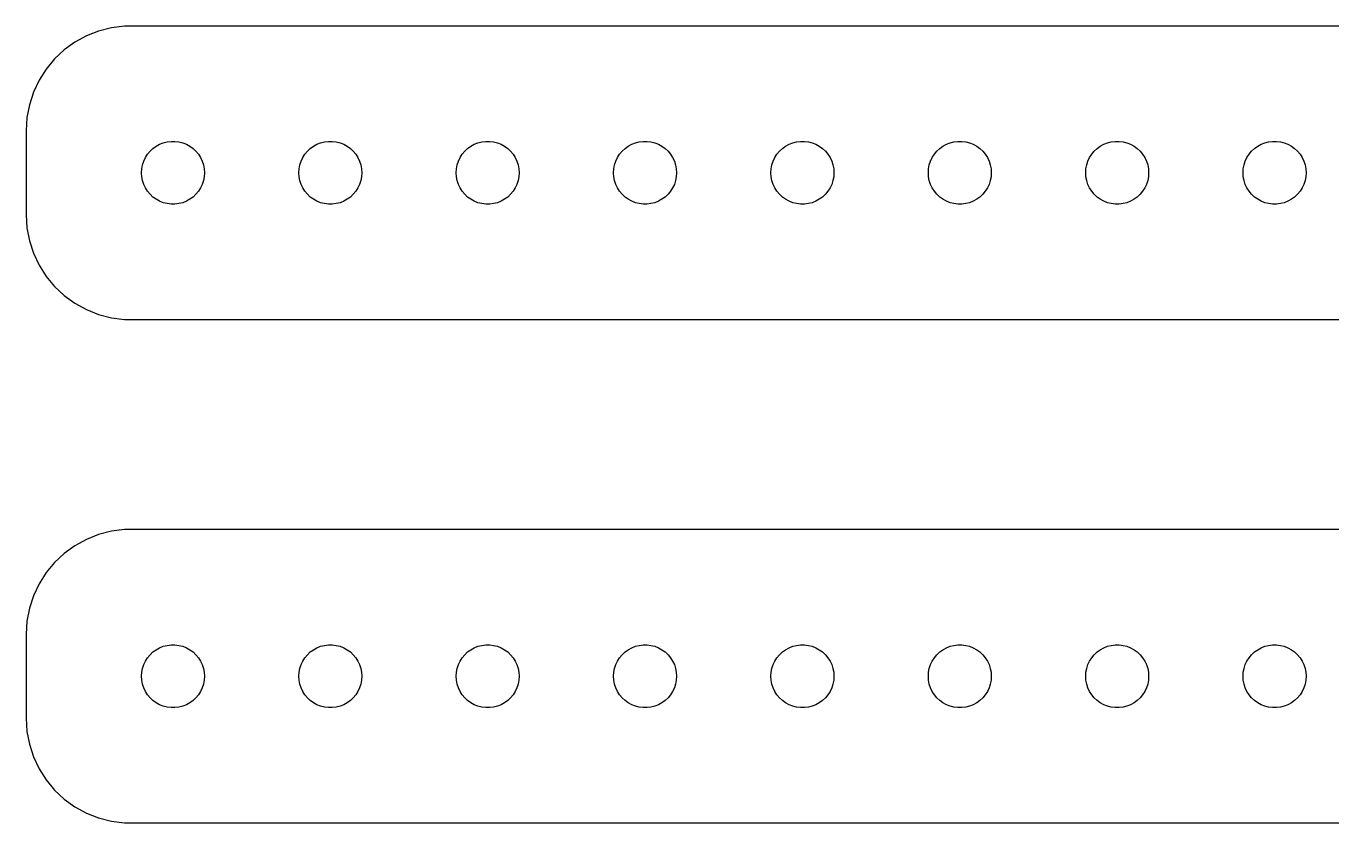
# Model space of a CAD drawing. Header units: metres. Extents: x -247 to 247, y 41 to 79.
# Drawn here: x -247 to -184.8, y 41 to 79 of the extents above; entities that cross this region are included whole.
import ezdxf

# ---------------------------------------------------------------- set-up
doc = ezdxf.new("R2010")
doc.units = ezdxf.units.M

msp = doc.modelspace()

# ---------------------------------------------------------------- linework, layer by layer
for p, q in [((-244.129, 78.5241), (-244.679, 78.2216)), ((-243.545, 78.7553), (-244.129, 78.5241)), ((-242.937, 78.9114), (-243.545, 78.7553)), ((-242.314, 78.9901), (-242.937, 78.9114)), ((242.314, 78.9901), (-242.314, 78.9901)), ((-245.187, 77.8526), (-245.645, 77.4227)), ((-244.679, 78.2216), (-245.187, 77.8526)), ((-245.645, 77.4227), (-246.045, 76.9389)), ((-246.045, 76.9389), (-246.382, 76.4088)), ((-246.382, 76.4088), (-246.649, 75.8406)), ((-246.649, 75.8406), (-246.843, 75.2434)), ((-246.843, 75.2434), (-246.961, 74.6267)), ((-246.961, 74.6267), (-247, 74)), ((-247, 74), (-247, 70)), ((-240.464, 73.4266), (-240.281, 73.4734)), ((-240.281, 73.4734), (-240.094, 73.497)), ((-240.094, 73.497), (-239.906, 73.497)), ((-239.906, 73.497), (-239.719, 73.4734)), ((-239.719, 73.4734), (-239.536, 73.4266)), ((-232.964, 73.4266), (-232.781, 73.4734)), ((-232.781, 73.4734), (-232.594, 73.497)), ((-232.594, 73.497), (-232.406, 73.497)), ((-232.406, 73.497), (-232.219, 73.4734)), ((-232.219, 73.4734), (-232.036, 73.4266)), ((-225.464, 73.4266), (-225.281, 73.4734)), ((-225.281, 73.4734), (-225.094, 73.497)), ((-225.094, 73.497), (-224.906, 73.497)), ((-224.906, 73.497), (-224.719, 73.4734)), ((-224.719, 73.4734), (-224.536, 73.4266)), ((-217.964, 73.4266), (-217.781, 73.4734)), ((-217.781, 73.4734), (-217.594, 73.497)), ((-217.594, 73.497), (-217.406, 73.497)), ((-217.406, 73.497), (-217.219, 73.4734)), ((-217.219, 73.4734), (-217.036, 73.4266)), ((-210.464, 73.4266), (-210.281, 73.4734)), ((-210.281, 73.4734), (-210.094, 73.497)), ((-210.094, 73.497), (-209.906, 73.497)), ((-209.906, 73.497), (-209.719, 73.4734)), ((-209.719, 73.4734), (-209.536, 73.4266)), ((-202.964, 73.4266), (-202.781, 73.4734)), ((-202.781, 73.4734), (-202.594, 73.497)), ((-202.594, 73.497), (-202.406, 73.497)), ((-202.406, 73.497), (-202.219, 73.4734)), ((-202.219, 73.4734), (-202.036, 73.4266)), ((-195.464, 73.4266), (-195.281, 73.4734)), ((-195.281, 73.4734), (-195.094, 73.497)), ((-195.094, 73.497), (-194.906, 73.497)), ((-194.906, 73.497), (-194.719, 73.4734)), ((-194.719, 73.4734), (-194.536, 73.4266)), ((-187.964, 73.4266), (-187.781, 73.4734)), ((-187.781, 73.4734), (-187.594, 73.497)), ((-187.594, 73.497), (-187.406, 73.497)), ((-187.406, 73.497), (-187.219, 73.4734)), ((-187.219, 73.4734), (-187.036, 73.4266)), ((-241.314, 72.7226), (-241.214, 72.8817)), ((-241.214, 72.8817), (-241.093, 73.0268)), ((-241.093, 73.0268), (-240.956, 73.1558)), ((-240.956, 73.1558), (-240.804, 73.2665)), ((-240.804, 73.2665), (-240.639, 73.3572)), ((-240.639, 73.3572), (-240.464, 73.4266)), ((-239.536, 73.4266), (-239.361, 73.3572)), ((-239.361, 73.3572), (-239.196, 73.2665)), ((-239.196, 73.2665), (-239.044, 73.1558)), ((-239.044, 73.1558), (-238.907, 73.0268)), ((-238.907, 73.0268), (-238.786, 72.8817)), ((-238.786, 72.8817), (-238.686, 72.7226)), ((-233.814, 72.7226), (-233.714, 72.8817)), ((-233.714, 72.8817), (-233.593, 73.0268)), ((-233.593, 73.0268), (-233.456, 73.1558)), ((-233.456, 73.1558), (-233.304, 73.2665)), ((-233.304, 73.2665), (-233.139, 73.3572)), ((-233.139, 73.3572), (-232.964, 73.4266)), ((-232.036, 73.4266), (-231.861, 73.3572)), ((-231.861, 73.3572), (-231.696, 73.2665)), ((-231.696, 73.2665), (-231.544, 73.1558)), ((-231.544, 73.1558), (-231.407, 73.0268)), ((-231.407, 73.0268), (-231.286, 72.8817)), ((-231.286, 72.8817), (-231.186, 72.7226)), ((-226.314, 72.7226), (-226.214, 72.8817)), ((-226.214, 72.8817), (-226.093, 73.0268)), ((-226.093, 73.0268), (-225.956, 73.1558)), ((-225.956, 73.1558), (-225.804, 73.2665)), ((-225.804, 73.2665), (-225.639, 73.3572)), ((-225.639, 73.3572), (-225.464, 73.4266)), ((-224.536, 73.4266), (-224.361, 73.3572)), ((-224.361, 73.3572), (-224.196, 73.2665)), ((-224.196, 73.2665), (-224.044, 73.1558)), ((-224.044, 73.1558), (-223.907, 73.0268)), ((-223.907, 73.0268), (-223.786, 72.8817)), ((-223.786, 72.8817), (-223.686, 72.7226)), ((-218.814, 72.7226), (-218.714, 72.8817)), ((-218.714, 72.8817), (-218.593, 73.0268)), ((-218.593, 73.0268), (-218.456, 73.1558)), ((-218.456, 73.1558), (-218.304, 73.2665)), ((-218.304, 73.2665), (-218.139, 73.3572)), ((-218.139, 73.3572), (-217.964, 73.4266)), ((-217.036, 73.4266), (-216.861, 73.3572)), ((-216.861, 73.3572), (-216.696, 73.2665)), ((-216.696, 73.2665), (-216.544, 73.1558)), ((-216.544, 73.1558), (-216.407, 73.0268)), ((-216.407, 73.0268), (-216.286, 72.8817)), ((-216.286, 72.8817), (-216.186, 72.7226)), ((-211.314, 72.7226), (-211.214, 72.8817)), ((-211.214, 72.8817), (-211.093, 73.0268)), ((-211.093, 73.0268), (-210.956, 73.1558)), ((-210.956, 73.1558), (-210.804, 73.2665)), ((-210.804, 73.2665), (-210.639, 73.3572)), ((-210.639, 73.3572), (-210.464, 73.4266)), ((-209.536, 73.4266), (-209.361, 73.3572)), ((-209.361, 73.3572), (-209.196, 73.2665)), ((-209.196, 73.2665), (-209.044, 73.1558)), ((-209.044, 73.1558), (-208.907, 73.0268)), ((-208.907, 73.0268), (-208.786, 72.8817)), ((-208.786, 72.8817), (-208.686, 72.7226)), ((-203.814, 72.7226), (-203.714, 72.8817)), ((-203.714, 72.8817), (-203.593, 73.0268)), ((-203.593, 73.0268), (-203.456, 73.1558)), ((-203.456, 73.1558), (-203.304, 73.2665)), ((-203.304, 73.2665), (-203.139, 73.3572)), ((-203.139, 73.3572), (-202.964, 73.4266)), ((-202.036, 73.4266), (-201.861, 73.3572)), ((-201.861, 73.3572), (-201.696, 73.2665)), ((-201.696, 73.2665), (-201.544, 73.1558)), ((-201.544, 73.1558), (-201.407, 73.0268)), ((-201.407, 73.0268), (-201.286, 72.8817)), ((-201.286, 72.8817), (-201.186, 72.7226)), ((-196.314, 72.7226), (-196.214, 72.8817)), ((-196.214, 72.8817), (-196.093, 73.0268)), ((-196.093, 73.0268), (-195.956, 73.1558)), ((-195.956, 73.1558), (-195.804, 73.2665)), ((-195.804, 73.2665), (-195.639, 73.3572)), ((-195.639, 73.3572), (-195.464, 73.4266)), ((-194.536, 73.4266), (-194.361, 73.3572)), ((-194.361, 73.3572), (-194.196, 73.2665)), ((-194.196, 73.2665), (-194.044, 73.1558)), ((-194.044, 73.1558), (-193.907, 73.0268)), ((-193.907, 73.0268), (-193.786, 72.8817)), ((-193.786, 72.8817), (-193.686, 72.7226)), ((-188.814, 72.7226), (-188.714, 72.8817)), ((-188.714, 72.8817), (-188.593, 73.0268)), ((-188.593, 73.0268), (-188.456, 73.1558)), ((-188.456, 73.1558), (-188.304, 73.2665)), ((-188.304, 73.2665), (-188.139, 73.3572)), ((-188.139, 73.3572), (-187.964, 73.4266)), ((-187.036, 73.4266), (-186.861, 73.3572)), ((-186.861, 73.3572), (-186.696, 73.2665)), ((-186.696, 73.2665), (-186.544, 73.1558)), ((-186.544, 73.1558), (-186.407, 73.0268)), ((-186.407, 73.0268), (-186.286, 72.8817)), ((-186.286, 72.8817), (-186.186, 72.7226)), ((-241.488, 72.188), (-241.453, 72.373)), ((-241.453, 72.373), (-241.395, 72.5522)), ((-241.395, 72.5522), (-241.314, 72.7226)), ((-238.686, 72.7226), (-238.605, 72.5522)), ((-238.605, 72.5522), (-238.547, 72.373)), ((-238.547, 72.373), (-238.512, 72.188)), ((-233.988, 72.188), (-233.953, 72.373)), ((-233.953, 72.373), (-233.895, 72.5522)), ((-233.895, 72.5522), (-233.814, 72.7226)), ((-231.186, 72.7226), (-231.105, 72.5522)), ((-231.105, 72.5522), (-231.047, 72.373)), ((-231.047, 72.373), (-231.012, 72.188)), ((-226.488, 72.188), (-226.453, 72.373)), ((-226.453, 72.373), (-226.395, 72.5522)), ((-226.395, 72.5522), (-226.314, 72.7226)), ((-223.686, 72.7226), (-223.605, 72.5522)), ((-223.605, 72.5522), (-223.547, 72.373)), ((-223.547, 72.373), (-223.512, 72.188)), ((-218.988, 72.188), (-218.953, 72.373)), ((-218.953, 72.373), (-218.895, 72.5522)), ((-218.895, 72.5522), (-218.814, 72.7226)), ((-216.186, 72.7226), (-216.105, 72.5522)), ((-216.105, 72.5522), (-216.047, 72.373)), ((-216.047, 72.373), (-216.012, 72.188)), ((-211.488, 72.188), (-211.453, 72.373)), ((-211.453, 72.373), (-211.395, 72.5522)), ((-211.395, 72.5522), (-211.314, 72.7226)), ((-208.686, 72.7226), (-208.605, 72.5522)), ((-208.605, 72.5522), (-208.547, 72.373)), ((-208.547, 72.373), (-208.512, 72.188)), ((-203.988, 72.188), (-203.953, 72.373)), ((-203.953, 72.373), (-203.895, 72.5522)), ((-203.895, 72.5522), (-203.814, 72.7226)), ((-201.186, 72.7226), (-201.105, 72.5522)), ((-201.105, 72.5522), (-201.047, 72.373)), ((-201.047, 72.373), (-201.012, 72.188)), ((-196.488, 72.188), (-196.453, 72.373)), ((-196.453, 72.373), (-196.395, 72.5522)), ((-196.395, 72.5522), (-196.314, 72.7226)), ((-193.686, 72.7226), (-193.605, 72.5522)), ((-193.605, 72.5522), (-193.547, 72.373)), ((-193.547, 72.373), (-193.512, 72.188)), ((-188.988, 72.188), (-188.953, 72.373)), ((-188.953, 72.373), (-188.895, 72.5522)), ((-188.895, 72.5522), (-188.814, 72.7226)), ((-186.186, 72.7226), (-186.105, 72.5522)), ((-186.105, 72.5522), (-186.047, 72.373)), ((-186.047, 72.373), (-186.012, 72.188)), ((-241.5, 72), (-241.488, 72.188)), ((-241.488, 71.812), (-241.5, 72)), ((-241.453, 71.627), (-241.488, 71.812)), ((-241.395, 71.4478), (-241.453, 71.627)), ((-238.547, 71.627), (-238.605, 71.4478)), ((-238.512, 71.812), (-238.547, 71.627)), ((-238.512, 72.188), (-238.5, 72)), ((-238.5, 72), (-238.512, 71.812)), ((-234, 72), (-233.988, 72.188)), ((-233.988, 71.812), (-234, 72)), ((-233.953, 71.627), (-233.988, 71.812)), ((-233.895, 71.4478), (-233.953, 71.627)), ((-231.047, 71.627), (-231.105, 71.4478)), ((-231.012, 71.812), (-231.047, 71.627)), ((-231.012, 72.188), (-231, 72)), ((-231, 72), (-231.012, 71.812)), ((-226.5, 72), (-226.488, 72.188)), ((-226.488, 71.812), (-226.5, 72)), ((-226.453, 71.627), (-226.488, 71.812)), ((-226.395, 71.4478), (-226.453, 71.627)), ((-223.547, 71.627), (-223.605, 71.4478)), ((-223.512, 71.812), (-223.547, 71.627)), ((-223.512, 72.188), (-223.5, 72)), ((-223.5, 72), (-223.512, 71.812)), ((-219, 72), (-218.988, 72.188)), ((-218.988, 71.812), (-219, 72)), ((-218.953, 71.627), (-218.988, 71.812)), ((-218.895, 71.4478), (-218.953, 71.627)), ((-216.047, 71.627), (-216.105, 71.4478)), ((-216.012, 71.812), (-216.047, 71.627)), ((-216.012, 72.188), (-216, 72)), ((-216, 72), (-216.012, 71.812)), ((-211.5, 72), (-211.488, 72.188)), ((-211.488, 71.812), (-211.5, 72)), ((-211.453, 71.627), (-211.488, 71.812)), ((-211.395, 71.4478), (-211.453, 71.627)), ((-208.547, 71.627), (-208.605, 71.4478)), ((-208.512, 71.812), (-208.547, 71.627)), ((-208.512, 72.188), (-208.5, 72)), ((-208.5, 72), (-208.512, 71.812)), ((-204, 72), (-203.988, 72.188)), ((-203.988, 71.812), (-204, 72)), ((-203.953, 71.627), (-203.988, 71.812)), ((-203.895, 71.4478), (-203.953, 71.627)), ((-201.047, 71.627), (-201.105, 71.4478)), ((-201.012, 71.812), (-201.047, 71.627)), ((-201.012, 72.188), (-201, 72)), ((-201, 72), (-201.012, 71.812)), ((-196.5, 72), (-196.488, 72.188)), ((-196.488, 71.812), (-196.5, 72)), ((-196.453, 71.627), (-196.488, 71.812)), ((-196.395, 71.4478), (-196.453, 71.627)), ((-193.547, 71.627), (-193.605, 71.4478)), ((-193.512, 71.812), (-193.547, 71.627)), ((-193.512, 72.188), (-193.5, 72)), ((-193.5, 72), (-193.512, 71.812)), ((-189, 72), (-188.988, 72.188)), ((-188.988, 71.812), (-189, 72)), ((-188.953, 71.627), (-188.988, 71.812)), ((-188.895, 71.4478), (-188.953, 71.627)), ((-186.047, 71.627), (-186.105, 71.4478)), ((-186.012, 71.812), (-186.047, 71.627)), ((-186.012, 72.188), (-186, 72)), ((-186, 72), (-186.012, 71.812)), ((-241.314, 71.2774), (-241.395, 71.4478)), ((-241.214, 71.1183), (-241.314, 71.2774)), ((-241.093, 70.9732), (-241.214, 71.1183)), ((-240.956, 70.8442), (-241.093, 70.9732)), ((-238.907, 70.9732), (-239.044, 70.8442)), ((-238.786, 71.1183), (-238.907, 70.9732)), ((-238.686, 71.2774), (-238.786, 71.1183)), ((-238.605, 71.4478), (-238.686, 71.2774)), ((-233.814, 71.2774), (-233.895, 71.4478)), ((-233.714, 71.1183), (-233.814, 71.2774)), ((-233.593, 70.9732), (-233.714, 71.1183)), ((-233.456, 70.8442), (-233.593, 70.9732)), ((-231.407, 70.9732), (-231.544, 70.8442)), ((-231.286, 71.1183), (-231.407, 70.9732)), ((-231.186, 71.2774), (-231.286, 71.1183)), ((-231.105, 71.4478), (-231.186, 71.2774)), ((-226.314, 71.2774), (-226.395, 71.4478)), ((-226.214, 71.1183), (-226.314, 71.2774)), ((-226.093, 70.9732), (-226.214, 71.1183)), ((-225.956, 70.8442), (-226.093, 70.9732)), ((-223.907, 70.9732), (-224.044, 70.8442)), ((-223.786, 71.1183), (-223.907, 70.9732)), ((-223.686, 71.2774), (-223.786, 71.1183)), ((-223.605, 71.4478), (-223.686, 71.2774)), ((-218.814, 71.2774), (-218.895, 71.4478)), ((-218.714, 71.1183), (-218.814, 71.2774)), ((-218.593, 70.9732), (-218.714, 71.1183)), ((-218.456, 70.8442), (-218.593, 70.9732)), ((-216.407, 70.9732), (-216.544, 70.8442)), ((-216.286, 71.1183), (-216.407, 70.9732)), ((-216.186, 71.2774), (-216.286, 71.1183)), ((-216.105, 71.4478), (-216.186, 71.2774)), ((-211.314, 71.2774), (-211.395, 71.4478)), ((-211.214, 71.1183), (-211.314, 71.2774)), ((-211.093, 70.9732), (-211.214, 71.1183)), ((-210.956, 70.8442), (-211.093, 70.9732)), ((-208.907, 70.9732), (-209.044, 70.8442)), ((-208.786, 71.1183), (-208.907, 70.9732)), ((-208.686, 71.2774), (-208.786, 71.1183)), ((-208.605, 71.4478), (-208.686, 71.2774)), ((-203.814, 71.2774), (-203.895, 71.4478)), ((-203.714, 71.1183), (-203.814, 71.2774)), ((-203.593, 70.9732), (-203.714, 71.1183)), ((-203.456, 70.8442), (-203.593, 70.9732)), ((-201.407, 70.9732), (-201.544, 70.8442)), ((-201.286, 71.1183), (-201.407, 70.9732)), ((-201.186, 71.2774), (-201.286, 71.1183)), ((-201.105, 71.4478), (-201.186, 71.2774)), ((-196.314, 71.2774), (-196.395, 71.4478)), ((-196.214, 71.1183), (-196.314, 71.2774)), ((-196.093, 70.9732), (-196.214, 71.1183)), ((-195.956, 70.8442), (-196.093, 70.9732)), ((-193.907, 70.9732), (-194.044, 70.8442)), ((-193.786, 71.1183), (-193.907, 70.9732)), ((-193.686, 71.2774), (-193.786, 71.1183)), ((-193.605, 71.4478), (-193.686, 71.2774)), ((-188.814, 71.2774), (-188.895, 71.4478)), ((-188.714, 71.1183), (-188.814, 71.2774)), ((-188.593, 70.9732), (-188.714, 71.1183)), ((-188.456, 70.8442), (-188.593, 70.9732)), ((-186.407, 70.9732), (-186.544, 70.8442)), ((-186.286, 71.1183), (-186.407, 70.9732)), ((-186.186, 71.2774), (-186.286, 71.1183)), ((-186.105, 71.4478), (-186.186, 71.2774)), ((-240.804, 70.7335), (-240.956, 70.8442)), ((-240.639, 70.6428), (-240.804, 70.7335)), ((-240.464, 70.5734), (-240.639, 70.6428)), ((-240.281, 70.5266), (-240.464, 70.5734)), ((-240.094, 70.503), (-240.281, 70.5266)), ((-239.906, 70.503), (-240.094, 70.503)), ((-239.719, 70.5266), (-239.906, 70.503)), ((-239.536, 70.5734), (-239.719, 70.5266)), ((-239.361, 70.6428), (-239.536, 70.5734)), ((-239.196, 70.7335), (-239.361, 70.6428)), ((-239.044, 70.8442), (-239.196, 70.7335)), ((-233.304, 70.7335), (-233.456, 70.8442)), ((-233.139, 70.6428), (-233.304, 70.7335)), ((-232.964, 70.5734), (-233.139, 70.6428)), ((-232.781, 70.5266), (-232.964, 70.5734)), ((-232.594, 70.503), (-232.781, 70.5266)), ((-232.406, 70.503), (-232.594, 70.503)), ((-232.219, 70.5266), (-232.406, 70.503)), ((-232.036, 70.5734), (-232.219, 70.5266)), ((-231.861, 70.6428), (-232.036, 70.5734)), ((-231.696, 70.7335), (-231.861, 70.6428)), ((-231.544, 70.8442), (-231.696, 70.7335)), ((-225.804, 70.7335), (-225.956, 70.8442)), ((-225.639, 70.6428), (-225.804, 70.7335)), ((-225.464, 70.5734), (-225.639, 70.6428)), ((-225.281, 70.5266), (-225.464, 70.5734)), ((-225.094, 70.503), (-225.281, 70.5266)), ((-224.906, 70.503), (-225.094, 70.503)), ((-224.719, 70.5266), (-224.906, 70.503)), ((-224.536, 70.5734), (-224.719, 70.5266)), ((-224.361, 70.6428), (-224.536, 70.5734)), ((-224.196, 70.7335), (-224.361, 70.6428)), ((-224.044, 70.8442), (-224.196, 70.7335)), ((-218.304, 70.7335), (-218.456, 70.8442)), ((-218.139, 70.6428), (-218.304, 70.7335)), ((-217.964, 70.5734), (-218.139, 70.6428)), ((-217.781, 70.5266), (-217.964, 70.5734)), ((-217.594, 70.503), (-217.781, 70.5266)), ((-217.406, 70.503), (-217.594, 70.503)), ((-217.219, 70.5266), (-217.406, 70.503)), ((-217.036, 70.5734), (-217.219, 70.5266)), ((-216.861, 70.6428), (-217.036, 70.5734)), ((-216.696, 70.7335), (-216.861, 70.6428)), ((-216.544, 70.8442), (-216.696, 70.7335)), ((-210.804, 70.7335), (-210.956, 70.8442)), ((-210.639, 70.6428), (-210.804, 70.7335)), ((-210.464, 70.5734), (-210.639, 70.6428)), ((-210.281, 70.5266), (-210.464, 70.5734)), ((-210.094, 70.503), (-210.281, 70.5266)), ((-209.906, 70.503), (-210.094, 70.503)), ((-209.719, 70.5266), (-209.906, 70.503)), ((-209.536, 70.5734), (-209.719, 70.5266)), ((-209.361, 70.6428), (-209.536, 70.5734)), ((-209.196, 70.7335), (-209.361, 70.6428)), ((-209.044, 70.8442), (-209.196, 70.7335)), ((-203.304, 70.7335), (-203.456, 70.8442)), ((-203.139, 70.6428), (-203.304, 70.7335)), ((-202.964, 70.5734), (-203.139, 70.6428)), ((-202.781, 70.5266), (-202.964, 70.5734)), ((-202.594, 70.503), (-202.781, 70.5266)), ((-202.406, 70.503), (-202.594, 70.503)), ((-202.219, 70.5266), (-202.406, 70.503)), ((-202.036, 70.5734), (-202.219, 70.5266)), ((-201.861, 70.6428), (-202.036, 70.5734)), ((-201.696, 70.7335), (-201.861, 70.6428)), ((-201.544, 70.8442), (-201.696, 70.7335)), ((-195.804, 70.7335), (-195.956, 70.8442)), ((-195.639, 70.6428), (-195.804, 70.7335)), ((-195.464, 70.5734), (-195.639, 70.6428)), ((-195.281, 70.5266), (-195.464, 70.5734)), ((-195.094, 70.503), (-195.281, 70.5266)), ((-194.906, 70.503), (-195.094, 70.503)), ((-194.719, 70.5266), (-194.906, 70.503)), ((-194.536, 70.5734), (-194.719, 70.5266)), ((-194.361, 70.6428), (-194.536, 70.5734)), ((-194.196, 70.7335), (-194.361, 70.6428)), ((-194.044, 70.8442), (-194.196, 70.7335)), ((-188.304, 70.7335), (-188.456, 70.8442)), ((-188.139, 70.6428), (-188.304, 70.7335)), ((-187.964, 70.5734), (-188.139, 70.6428)), ((-187.781, 70.5266), (-187.964, 70.5734)), ((-187.594, 70.503), (-187.781, 70.5266)), ((-187.406, 70.503), (-187.594, 70.503)), ((-187.219, 70.5266), (-187.406, 70.503)), ((-187.036, 70.5734), (-187.219, 70.5266)), ((-186.861, 70.6428), (-187.036, 70.5734)), ((-186.696, 70.7335), (-186.861, 70.6428)), ((-186.544, 70.8442), (-186.696, 70.7335)), ((-247, 70), (-246.961, 69.3733)), ((-246.961, 69.3733), (-246.843, 68.7566)), ((-246.843, 68.7566), (-246.649, 68.1594)), ((-246.649, 68.1594), (-246.382, 67.5912)), ((-246.382, 67.5912), (-246.045, 67.0611)), ((-246.045, 67.0611), (-245.645, 66.5773)), ((-245.645, 66.5773), (-245.187, 66.1474)), ((-245.187, 66.1474), (-244.679, 65.7784)), ((-244.679, 65.7784), (-244.129, 65.4759)), ((-244.129, 65.4759), (-243.545, 65.2447)), ((-243.545, 65.2447), (-242.937, 65.0886)), ((-242.937, 65.0886), (-242.314, 65.0099)), ((-242.314, 65.0099), (242.314, 65.0099)), ((-242.937, 54.9114), (-243.545, 54.7553)), ((-242.314, 54.9901), (-242.937, 54.9114)), ((242.314, 54.9901), (-242.314, 54.9901)), ((-244.679, 54.2216), (-245.187, 53.8526)), ((-244.129, 54.5241), (-244.679, 54.2216)), ((-243.545, 54.7553), (-244.129, 54.5241)), ((-245.187, 53.8526), (-245.645, 53.4227)), ((-246.045, 52.9389), (-246.382, 52.4088)), ((-245.645, 53.4227), (-246.045, 52.9389)), ((-246.382, 52.4088), (-246.649, 51.8406)), ((-246.649, 51.8406), (-246.843, 51.2434)), ((-246.843, 51.2434), (-246.961, 50.6267)), ((-246.961, 50.6267), (-247, 50)), ((-247, 50), (-247, 46)), ((-240.956, 49.1558), (-240.804, 49.2665)), ((-240.804, 49.2665), (-240.639, 49.3572)), ((-240.639, 49.3572), (-240.464, 49.4266)), ((-240.464, 49.4266), (-240.281, 49.4734)), ((-240.281, 49.4734), (-240.094, 49.497)), ((-240.094, 49.497), (-239.906, 49.497)), ((-239.906, 49.497), (-239.719, 49.4734)), ((-239.719, 49.4734), (-239.536, 49.4266)), ((-239.536, 49.4266), (-239.361, 49.3572)), ((-239.361, 49.3572), (-239.196, 49.2665)), ((-239.196, 49.2665), (-239.044, 49.1558)), ((-233.456, 49.1558), (-233.304, 49.2665)), ((-233.304, 49.2665), (-233.139, 49.3572)), ((-233.139, 49.3572), (-232.964, 49.4266)), ((-232.964, 49.4266), (-232.781, 49.4734)), ((-232.781, 49.4734), (-232.594, 49.497)), ((-232.594, 49.497), (-232.406, 49.497)), ((-232.406, 49.497), (-232.219, 49.4734)), ((-232.219, 49.4734), (-232.036, 49.4266)), ((-232.036, 49.4266), (-231.861, 49.3572)), ((-231.861, 49.3572), (-231.696, 49.2665)), ((-231.696, 49.2665), (-231.544, 49.1558)), ((-225.956, 49.1558), (-225.804, 49.2665)), ((-225.804, 49.2665), (-225.639, 49.3572)), ((-225.639, 49.3572), (-225.464, 49.4266)), ((-225.464, 49.4266), (-225.281, 49.4734)), ((-225.281, 49.4734), (-225.094, 49.497)), ((-225.094, 49.497), (-224.906, 49.497)), ((-224.906, 49.497), (-224.719, 49.4734)), ((-224.719, 49.4734), (-224.536, 49.4266)), ((-224.536, 49.4266), (-224.361, 49.3572)), ((-224.361, 49.3572), (-224.196, 49.2665)), ((-224.196, 49.2665), (-224.044, 49.1558)), ((-218.456, 49.1558), (-218.304, 49.2665)), ((-218.304, 49.2665), (-218.139, 49.3572)), ((-218.139, 49.3572), (-217.964, 49.4266)), ((-217.964, 49.4266), (-217.781, 49.4734)), ((-217.781, 49.4734), (-217.594, 49.497)), ((-217.594, 49.497), (-217.406, 49.497)), ((-217.406, 49.497), (-217.219, 49.4734)), ((-217.219, 49.4734), (-217.036, 49.4266)), ((-217.036, 49.4266), (-216.861, 49.3572)), ((-216.861, 49.3572), (-216.696, 49.2665)), ((-216.696, 49.2665), (-216.544, 49.1558)), ((-210.956, 49.1558), (-210.804, 49.2665)), ((-210.804, 49.2665), (-210.639, 49.3572)), ((-210.639, 49.3572), (-210.464, 49.4266)), ((-210.464, 49.4266), (-210.281, 49.4734)), ((-210.281, 49.4734), (-210.094, 49.497)), ((-210.094, 49.497), (-209.906, 49.497)), ((-209.906, 49.497), (-209.719, 49.4734)), ((-209.719, 49.4734), (-209.536, 49.4266)), ((-209.536, 49.4266), (-209.361, 49.3572)), ((-209.361, 49.3572), (-209.196, 49.2665)), ((-209.196, 49.2665), (-209.044, 49.1558)), ((-203.456, 49.1558), (-203.304, 49.2665)), ((-203.304, 49.2665), (-203.139, 49.3572)), ((-203.139, 49.3572), (-202.964, 49.4266)), ((-202.964, 49.4266), (-202.781, 49.4734)), ((-202.781, 49.4734), (-202.594, 49.497)), ((-202.594, 49.497), (-202.406, 49.497)), ((-202.406, 49.497), (-202.219, 49.4734)), ((-202.219, 49.4734), (-202.036, 49.4266)), ((-202.036, 49.4266), (-201.861, 49.3572)), ((-201.861, 49.3572), (-201.696, 49.2665)), ((-201.696, 49.2665), (-201.544, 49.1558)), ((-195.956, 49.1558), (-195.804, 49.2665)), ((-195.804, 49.2665), (-195.639, 49.3572)), ((-195.639, 49.3572), (-195.464, 49.4266)), ((-195.464, 49.4266), (-195.281, 49.4734)), ((-195.281, 49.4734), (-195.094, 49.497)), ((-195.094, 49.497), (-194.906, 49.497)), ((-194.906, 49.497), (-194.719, 49.4734)), ((-194.719, 49.4734), (-194.536, 49.4266)), ((-194.536, 49.4266), (-194.361, 49.3572)), ((-194.361, 49.3572), (-194.196, 49.2665)), ((-194.196, 49.2665), (-194.044, 49.1558)), ((-188.456, 49.1558), (-188.304, 49.2665)), ((-188.304, 49.2665), (-188.139, 49.3572)), ((-188.139, 49.3572), (-187.964, 49.4266)), ((-187.964, 49.4266), (-187.781, 49.4734)), ((-187.781, 49.4734), (-187.594, 49.497)), ((-187.594, 49.497), (-187.406, 49.497)), ((-187.406, 49.497), (-187.219, 49.4734)), ((-187.219, 49.4734), (-187.036, 49.4266)), ((-187.036, 49.4266), (-186.861, 49.3572)), ((-186.861, 49.3572), (-186.696, 49.2665)), ((-186.696, 49.2665), (-186.544, 49.1558)), ((-241.453, 48.373), (-241.395, 48.5522)), ((-241.395, 48.5522), (-241.314, 48.7226)), ((-241.314, 48.7226), (-241.214, 48.8817)), ((-241.214, 48.8817), (-241.093, 49.0268)), ((-241.093, 49.0268), (-240.956, 49.1558)), ((-239.044, 49.1558), (-238.907, 49.0268)), ((-238.907, 49.0268), (-238.786, 48.8817)), ((-238.786, 48.8817), (-238.686, 48.7226)), ((-238.686, 48.7226), (-238.605, 48.5522)), ((-238.605, 48.5522), (-238.547, 48.373)), ((-233.953, 48.373), (-233.895, 48.5522)), ((-233.895, 48.5522), (-233.814, 48.7226)), ((-233.814, 48.7226), (-233.714, 48.8817)), ((-233.714, 48.8817), (-233.593, 49.0268)), ((-233.593, 49.0268), (-233.456, 49.1558)), ((-231.544, 49.1558), (-231.407, 49.0268)), ((-231.407, 49.0268), (-231.286, 48.8817)), ((-231.286, 48.8817), (-231.186, 48.7226)), ((-231.186, 48.7226), (-231.105, 48.5522)), ((-231.105, 48.5522), (-231.047, 48.373)), ((-226.453, 48.373), (-226.395, 48.5522)), ((-226.395, 48.5522), (-226.314, 48.7226)), ((-226.314, 48.7226), (-226.214, 48.8817)), ((-226.214, 48.8817), (-226.093, 49.0268)), ((-226.093, 49.0268), (-225.956, 49.1558)), ((-224.044, 49.1558), (-223.907, 49.0268)), ((-223.907, 49.0268), (-223.786, 48.8817)), ((-223.786, 48.8817), (-223.686, 48.7226)), ((-223.686, 48.7226), (-223.605, 48.5522)), ((-223.605, 48.5522), (-223.547, 48.373)), ((-218.953, 48.373), (-218.895, 48.5522)), ((-218.895, 48.5522), (-218.814, 48.7226)), ((-218.814, 48.7226), (-218.714, 48.8817)), ((-218.714, 48.8817), (-218.593, 49.0268)), ((-218.593, 49.0268), (-218.456, 49.1558)), ((-216.544, 49.1558), (-216.407, 49.0268)), ((-216.407, 49.0268), (-216.286, 48.8817)), ((-216.286, 48.8817), (-216.186, 48.7226)), ((-216.186, 48.7226), (-216.105, 48.5522)), ((-216.105, 48.5522), (-216.047, 48.373)), ((-211.453, 48.373), (-211.395, 48.5522)), ((-211.395, 48.5522), (-211.314, 48.7226)), ((-211.314, 48.7226), (-211.214, 48.8817)), ((-211.214, 48.8817), (-211.093, 49.0268)), ((-211.093, 49.0268), (-210.956, 49.1558)), ((-209.044, 49.1558), (-208.907, 49.0268)), ((-208.907, 49.0268), (-208.786, 48.8817)), ((-208.786, 48.8817), (-208.686, 48.7226)), ((-208.686, 48.7226), (-208.605, 48.5522)), ((-208.605, 48.5522), (-208.547, 48.373)), ((-203.953, 48.373), (-203.895, 48.5522)), ((-203.895, 48.5522), (-203.814, 48.7226)), ((-203.814, 48.7226), (-203.714, 48.8817)), ((-203.714, 48.8817), (-203.593, 49.0268)), ((-203.593, 49.0268), (-203.456, 49.1558)), ((-201.544, 49.1558), (-201.407, 49.0268)), ((-201.407, 49.0268), (-201.286, 48.8817)), ((-201.286, 48.8817), (-201.186, 48.7226)), ((-201.186, 48.7226), (-201.105, 48.5522)), ((-201.105, 48.5522), (-201.047, 48.373)), ((-196.453, 48.373), (-196.395, 48.5522)), ((-196.395, 48.5522), (-196.314, 48.7226)), ((-196.314, 48.7226), (-196.214, 48.8817)), ((-196.214, 48.8817), (-196.093, 49.0268)), ((-196.093, 49.0268), (-195.956, 49.1558)), ((-194.044, 49.1558), (-193.907, 49.0268)), ((-193.907, 49.0268), (-193.786, 48.8817)), ((-193.786, 48.8817), (-193.686, 48.7226)), ((-193.686, 48.7226), (-193.605, 48.5522)), ((-193.605, 48.5522), (-193.547, 48.373)), ((-188.953, 48.373), (-188.895, 48.5522)), ((-188.895, 48.5522), (-188.814, 48.7226)), ((-188.814, 48.7226), (-188.714, 48.8817)), ((-188.714, 48.8817), (-188.593, 49.0268)), ((-188.593, 49.0268), (-188.456, 49.1558)), ((-186.544, 49.1558), (-186.407, 49.0268)), ((-186.407, 49.0268), (-186.286, 48.8817)), ((-186.286, 48.8817), (-186.186, 48.7226)), ((-186.186, 48.7226), (-186.105, 48.5522)), ((-186.105, 48.5522), (-186.047, 48.373)), ((-241.5, 48), (-241.488, 48.188)), ((-241.488, 47.812), (-241.5, 48)), ((-241.488, 48.188), (-241.453, 48.373)), ((-238.547, 48.373), (-238.512, 48.188)), ((-238.512, 48.188), (-238.5, 48)), ((-238.5, 48), (-238.512, 47.812)), ((-234, 48), (-233.988, 48.188)), ((-233.988, 47.812), (-234, 48)), ((-233.988, 48.188), (-233.953, 48.373)), ((-231.047, 48.373), (-231.012, 48.188)), ((-231.012, 48.188), (-231, 48)), ((-231, 48), (-231.012, 47.812)), ((-226.5, 48), (-226.488, 48.188)), ((-226.488, 47.812), (-226.5, 48)), ((-226.488, 48.188), (-226.453, 48.373)), ((-223.547, 48.373), (-223.512, 48.188)), ((-223.512, 48.188), (-223.5, 48)), ((-223.5, 48), (-223.512, 47.812)), ((-219, 48), (-218.988, 48.188)), ((-218.988, 47.812), (-219, 48)), ((-218.988, 48.188), (-218.953, 48.373)), ((-216.047, 48.373), (-216.012, 48.188)), ((-216.012, 48.188), (-216, 48)), ((-216, 48), (-216.012, 47.812)), ((-211.5, 48), (-211.488, 48.188)), ((-211.488, 47.812), (-211.5, 48)), ((-211.488, 48.188), (-211.453, 48.373)), ((-208.547, 48.373), (-208.512, 48.188)), ((-208.512, 48.188), (-208.5, 48)), ((-208.5, 48), (-208.512, 47.812)), ((-204, 48), (-203.988, 48.188)), ((-203.988, 47.812), (-204, 48)), ((-203.988, 48.188), (-203.953, 48.373)), ((-201.047, 48.373), (-201.012, 48.188)), ((-201.012, 48.188), (-201, 48)), ((-201, 48), (-201.012, 47.812)), ((-196.5, 48), (-196.488, 48.188)), ((-196.488, 47.812), (-196.5, 48)), ((-196.488, 48.188), (-196.453, 48.373)), ((-193.547, 48.373), (-193.512, 48.188)), ((-193.512, 48.188), (-193.5, 48)), ((-193.5, 48), (-193.512, 47.812)), ((-189, 48), (-188.988, 48.188)), ((-188.988, 47.812), (-189, 48)), ((-188.988, 48.188), (-188.953, 48.373)), ((-186.047, 48.373), (-186.012, 48.188)), ((-186.012, 48.188), (-186, 48)), ((-186, 48), (-186.012, 47.812)), ((-241.453, 47.627), (-241.488, 47.812)), ((-241.395, 47.4478), (-241.453, 47.627)), ((-241.314, 47.2774), (-241.395, 47.4478)), ((-238.605, 47.4478), (-238.686, 47.2774)), ((-238.547, 47.627), (-238.605, 47.4478)), ((-238.512, 47.812), (-238.547, 47.627)), ((-233.953, 47.627), (-233.988, 47.812)), ((-233.895, 47.4478), (-233.953, 47.627)), ((-233.814, 47.2774), (-233.895, 47.4478)), ((-231.105, 47.4478), (-231.186, 47.2774)), ((-231.047, 47.627), (-231.105, 47.4478)), ((-231.012, 47.812), (-231.047, 47.627)), ((-226.453, 47.627), (-226.488, 47.812)), ((-226.395, 47.4478), (-226.453, 47.627)), ((-226.314, 47.2774), (-226.395, 47.4478)), ((-223.605, 47.4478), (-223.686, 47.2774)), ((-223.547, 47.627), (-223.605, 47.4478)), ((-223.512, 47.812), (-223.547, 47.627)), ((-218.953, 47.627), (-218.988, 47.812)), ((-218.895, 47.4478), (-218.953, 47.627)), ((-218.814, 47.2774), (-218.895, 47.4478)), ((-216.105, 47.4478), (-216.186, 47.2774)), ((-216.047, 47.627), (-216.105, 47.4478)), ((-216.012, 47.812), (-216.047, 47.627)), ((-211.453, 47.627), (-211.488, 47.812)), ((-211.395, 47.4478), (-211.453, 47.627)), ((-211.314, 47.2774), (-211.395, 47.4478)), ((-208.605, 47.4478), (-208.686, 47.2774)), ((-208.547, 47.627), (-208.605, 47.4478)), ((-208.512, 47.812), (-208.547, 47.627)), ((-203.953, 47.627), (-203.988, 47.812)), ((-203.895, 47.4478), (-203.953, 47.627)), ((-203.814, 47.2774), (-203.895, 47.4478)), ((-201.105, 47.4478), (-201.186, 47.2774)), ((-201.047, 47.627), (-201.105, 47.4478)), ((-201.012, 47.812), (-201.047, 47.627)), ((-196.453, 47.627), (-196.488, 47.812)), ((-196.395, 47.4478), (-196.453, 47.627)), ((-196.314, 47.2774), (-196.395, 47.4478)), ((-193.605, 47.4478), (-193.686, 47.2774)), ((-193.547, 47.627), (-193.605, 47.4478)), ((-193.512, 47.812), (-193.547, 47.627)), ((-188.953, 47.627), (-188.988, 47.812)), ((-188.895, 47.4478), (-188.953, 47.627)), ((-188.814, 47.2774), (-188.895, 47.4478)), ((-186.105, 47.4478), (-186.186, 47.2774)), ((-186.047, 47.627), (-186.105, 47.4478)), ((-186.012, 47.812), (-186.047, 47.627)), ((-241.214, 47.1183), (-241.314, 47.2774)), ((-241.093, 46.9732), (-241.214, 47.1183)), ((-240.956, 46.8442), (-241.093, 46.9732)), ((-240.804, 46.7335), (-240.956, 46.8442)), ((-240.639, 46.6428), (-240.804, 46.7335)), ((-239.196, 46.7335), (-239.361, 46.6428)), ((-239.044, 46.8442), (-239.196, 46.7335)), ((-238.907, 46.9732), (-239.044, 46.8442)), ((-238.786, 47.1183), (-238.907, 46.9732)), ((-238.686, 47.2774), (-238.786, 47.1183)), ((-233.714, 47.1183), (-233.814, 47.2774)), ((-233.593, 46.9732), (-233.714, 47.1183)), ((-233.456, 46.8442), (-233.593, 46.9732)), ((-233.304, 46.7335), (-233.456, 46.8442)), ((-233.139, 46.6428), (-233.304, 46.7335)), ((-231.696, 46.7335), (-231.861, 46.6428)), ((-231.544, 46.8442), (-231.696, 46.7335)), ((-231.407, 46.9732), (-231.544, 46.8442)), ((-231.286, 47.1183), (-231.407, 46.9732)), ((-231.186, 47.2774), (-231.286, 47.1183)), ((-226.214, 47.1183), (-226.314, 47.2774)), ((-226.093, 46.9732), (-226.214, 47.1183)), ((-225.956, 46.8442), (-226.093, 46.9732)), ((-225.804, 46.7335), (-225.956, 46.8442)), ((-225.639, 46.6428), (-225.804, 46.7335)), ((-224.196, 46.7335), (-224.361, 46.6428)), ((-224.044, 46.8442), (-224.196, 46.7335)), ((-223.907, 46.9732), (-224.044, 46.8442)), ((-223.786, 47.1183), (-223.907, 46.9732)), ((-223.686, 47.2774), (-223.786, 47.1183)), ((-218.714, 47.1183), (-218.814, 47.2774)), ((-218.593, 46.9732), (-218.714, 47.1183)), ((-218.456, 46.8442), (-218.593, 46.9732)), ((-218.304, 46.7335), (-218.456, 46.8442)), ((-218.139, 46.6428), (-218.304, 46.7335)), ((-216.696, 46.7335), (-216.861, 46.6428)), ((-216.544, 46.8442), (-216.696, 46.7335)), ((-216.407, 46.9732), (-216.544, 46.8442)), ((-216.286, 47.1183), (-216.407, 46.9732)), ((-216.186, 47.2774), (-216.286, 47.1183)), ((-211.214, 47.1183), (-211.314, 47.2774)), ((-211.093, 46.9732), (-211.214, 47.1183)), ((-210.956, 46.8442), (-211.093, 46.9732)), ((-210.804, 46.7335), (-210.956, 46.8442)), ((-210.639, 46.6428), (-210.804, 46.7335)), ((-209.196, 46.7335), (-209.361, 46.6428)), ((-209.044, 46.8442), (-209.196, 46.7335)), ((-208.907, 46.9732), (-209.044, 46.8442)), ((-208.786, 47.1183), (-208.907, 46.9732)), ((-208.686, 47.2774), (-208.786, 47.1183)), ((-203.714, 47.1183), (-203.814, 47.2774)), ((-203.593, 46.9732), (-203.714, 47.1183)), ((-203.456, 46.8442), (-203.593, 46.9732)), ((-203.304, 46.7335), (-203.456, 46.8442)), ((-203.139, 46.6428), (-203.304, 46.7335)), ((-201.696, 46.7335), (-201.861, 46.6428)), ((-201.544, 46.8442), (-201.696, 46.7335)), ((-201.407, 46.9732), (-201.544, 46.8442)), ((-201.286, 47.1183), (-201.407, 46.9732)), ((-201.186, 47.2774), (-201.286, 47.1183)), ((-196.214, 47.1183), (-196.314, 47.2774)), ((-196.093, 46.9732), (-196.214, 47.1183)), ((-195.956, 46.8442), (-196.093, 46.9732)), ((-195.804, 46.7335), (-195.956, 46.8442)), ((-195.639, 46.6428), (-195.804, 46.7335)), ((-194.196, 46.7335), (-194.361, 46.6428)), ((-194.044, 46.8442), (-194.196, 46.7335)), ((-193.907, 46.9732), (-194.044, 46.8442)), ((-193.786, 47.1183), (-193.907, 46.9732)), ((-193.686, 47.2774), (-193.786, 47.1183)), ((-188.714, 47.1183), (-188.814, 47.2774)), ((-188.593, 46.9732), (-188.714, 47.1183)), ((-188.456, 46.8442), (-188.593, 46.9732)), ((-188.304, 46.7335), (-188.456, 46.8442)), ((-188.139, 46.6428), (-188.304, 46.7335)), ((-186.696, 46.7335), (-186.861, 46.6428)), ((-186.544, 46.8442), (-186.696, 46.7335)), ((-186.407, 46.9732), (-186.544, 46.8442)), ((-186.286, 47.1183), (-186.407, 46.9732)), ((-186.186, 47.2774), (-186.286, 47.1183)), ((-240.464, 46.5734), (-240.639, 46.6428)), ((-240.281, 46.5266), (-240.464, 46.5734)), ((-240.094, 46.503), (-240.281, 46.5266)), ((-239.906, 46.503), (-240.094, 46.503)), ((-239.719, 46.5266), (-239.906, 46.503)), ((-239.536, 46.5734), (-239.719, 46.5266)), ((-239.361, 46.6428), (-239.536, 46.5734)), ((-232.964, 46.5734), (-233.139, 46.6428)), ((-232.781, 46.5266), (-232.964, 46.5734)), ((-232.594, 46.503), (-232.781, 46.5266)), ((-232.406, 46.503), (-232.594, 46.503)), ((-232.219, 46.5266), (-232.406, 46.503)), ((-232.036, 46.5734), (-232.219, 46.5266)), ((-231.861, 46.6428), (-232.036, 46.5734)), ((-225.464, 46.5734), (-225.639, 46.6428)), ((-225.281, 46.5266), (-225.464, 46.5734)), ((-225.094, 46.503), (-225.281, 46.5266)), ((-224.906, 46.503), (-225.094, 46.503)), ((-224.719, 46.5266), (-224.906, 46.503)), ((-224.536, 46.5734), (-224.719, 46.5266)), ((-224.361, 46.6428), (-224.536, 46.5734)), ((-217.964, 46.5734), (-218.139, 46.6428)), ((-217.781, 46.5266), (-217.964, 46.5734)), ((-217.594, 46.503), (-217.781, 46.5266)), ((-217.406, 46.503), (-217.594, 46.503)), ((-217.219, 46.5266), (-217.406, 46.503)), ((-217.036, 46.5734), (-217.219, 46.5266)), ((-216.861, 46.6428), (-217.036, 46.5734)), ((-210.464, 46.5734), (-210.639, 46.6428)), ((-210.281, 46.5266), (-210.464, 46.5734)), ((-210.094, 46.503), (-210.281, 46.5266)), ((-209.906, 46.503), (-210.094, 46.503)), ((-209.719, 46.5266), (-209.906, 46.503)), ((-209.536, 46.5734), (-209.719, 46.5266)), ((-209.361, 46.6428), (-209.536, 46.5734)), ((-202.964, 46.5734), (-203.139, 46.6428)), ((-202.781, 46.5266), (-202.964, 46.5734)), ((-202.594, 46.503), (-202.781, 46.5266)), ((-202.406, 46.503), (-202.594, 46.503)), ((-202.219, 46.5266), (-202.406, 46.503)), ((-202.036, 46.5734), (-202.219, 46.5266)), ((-201.861, 46.6428), (-202.036, 46.5734)), ((-195.464, 46.5734), (-195.639, 46.6428)), ((-195.281, 46.5266), (-195.464, 46.5734)), ((-195.094, 46.503), (-195.281, 46.5266)), ((-194.906, 46.503), (-195.094, 46.503)), ((-194.719, 46.5266), (-194.906, 46.503)), ((-194.536, 46.5734), (-194.719, 46.5266)), ((-194.361, 46.6428), (-194.536, 46.5734)), ((-187.964, 46.5734), (-188.139, 46.6428)), ((-187.781, 46.5266), (-187.964, 46.5734)), ((-187.594, 46.503), (-187.781, 46.5266)), ((-187.406, 46.503), (-187.594, 46.503)), ((-187.219, 46.5266), (-187.406, 46.503)), ((-187.036, 46.5734), (-187.219, 46.5266)), ((-186.861, 46.6428), (-187.036, 46.5734)), ((-247, 46), (-246.961, 45.3733)), ((-246.961, 45.3733), (-246.843, 44.7566)), ((-246.843, 44.7566), (-246.649, 44.1594)), ((-246.649, 44.1594), (-246.382, 43.5912)), ((-246.382, 43.5912), (-246.045, 43.0611)), ((-246.045, 43.0611), (-245.645, 42.5773)), ((-245.645, 42.5773), (-245.187, 42.1474)), ((-245.187, 42.1474), (-244.679, 41.7784)), ((-244.679, 41.7784), (-244.129, 41.4759)), ((-244.129, 41.4759), (-243.545, 41.2447)), ((-243.545, 41.2447), (-242.937, 41.0886)), ((-242.937, 41.0886), (-242.314, 41.0099)), ((-242.314, 41.0099), (242.314, 41.0099))]:
    msp.add_line(p, q)

doc.saveas('drawing.dxf')
